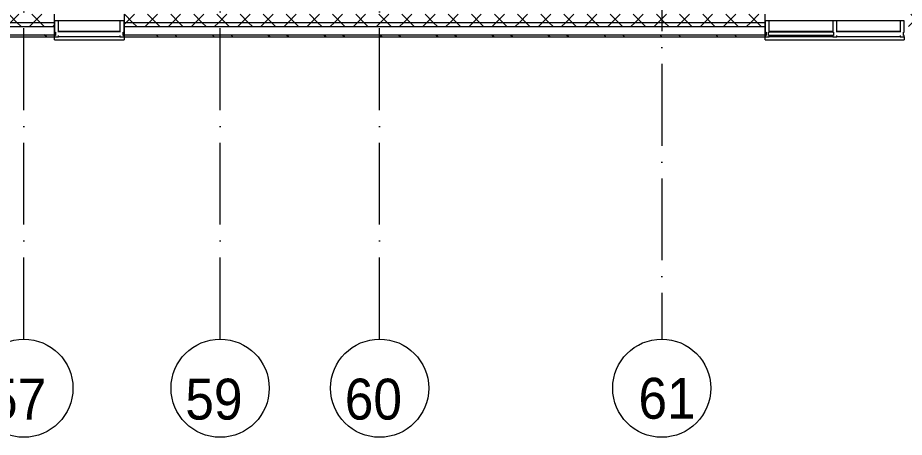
# Model space of a CAD drawing. Header units: millimetres. Extents: x -6467 to 106027, y -7090 to 195095.
# Drawn here: x 81225 to 92065, y -7090 to -1961 of the extents above; entities that cross this region are included whole.
import ezdxf

# ---------------------------------------------------------------- set-up
doc = ezdxf.new("R2010")
doc.units = ezdxf.units.MM
doc.linetypes.add('50_200_ШТРИХ_1Т_ш5_п1_п1_', pattern=[1400, 1000, -200, 0, -200])
for name, color, linetype, lineweight in [('A-GLAZ', 7, 'Continuous', 5), ('A-GLAZ-CWMG', 7, 'Continuous', 9), ('A-GLAZ-CWMG-1', 7, 'Continuous', 20), ('A-WALL', 7, 'Continuous', 5), ('A-WALL-FNSH-1', 7, 'Continuous', 5)]:
    doc.layers.add(name, color=color, linetype=linetype, lineweight=lineweight)
for name, color, linetype, lineweight, true_color in [('A-WALL-3', 7, 'Continuous', 5, 0x787878), ('Оси-1', 7, 'Continuous', 20, 0xaaaaaa), ('Оси-2', 7, 'Continuous', 9, 0xaaaaaa), ('Оси-3', 7, '50_200_ШТРИХ_1Т_ш5_п1_п1_', 9, 0xaaaaaa)]:
    doc.layers.add(name, color=color, linetype=linetype, lineweight=lineweight, true_color=true_color)
doc.styles.add('Arial', font='arial.ttf', dxfattribs={"width": 0.9, "height": 500})
pattern_1 = [(45, (0, 0), (-141.42136, 141.42136), []), (135, (0, 0), (-141.42136, -141.42136), [])]

# ---------------------------------------------------------------- blocks, each defined once
blk = doc.blocks.new('Прямоугольный импост - Импост структурный с накладкой - 180мм-22437111-АИ_План этажа Радиаторы_2')
at = {"layer": 'A-GLAZ-CWMG-1'}
for p, q in [((-50, 0), (-50, 17)), ((-50, 17), (0, 17)), ((0, 0), (-10, 0)), ((-10, 0), (-10, -40)), ((0, 17), (0, 0)), ((-50, -180), (-50, -40)), ((-10, -40), (0, -40)), ((0, -40), (0, -180)), ((0, -180), (-50, -180))]:
    blk.add_line(p, q, dxfattribs=at)
blk = doc.blocks.new('Прямоугольный импост - Импост структурный с накладкой - 180мм-22437321-АИ_План этажа Радиаторы_2')
at = {"layer": 'A-GLAZ-CWMG'}
for p, q in [((93824, 85958), (94574, 85958)), ((93824, 85761), (94574, 85761))]:
    blk.add_line(p, q, dxfattribs=at)
blk = doc.blocks.new('Прямоугольный импост - Импост структурный с накладкой - 180мм-22437155-АИ_План этажа Радиаторы_2')
at = {"layer": 'A-GLAZ-CWMG-1'}
for p, q in [((0, 17), (-50, 17)), ((-50, 17), (-50, 0)), ((-10, -40), (-10, 0)), ((-10, 0), (0, 0)), ((0, 0), (0, 17)), ((-50, -40), (-50, -180)), ((0, -40), (-10, -40)), ((0, -180), (0, -40)), ((-50, -180), (0, -180))]:
    blk.add_line(p, q, dxfattribs=at)
blk = doc.blocks.new('Прямоугольный импост - Импост структурный с накладкой - 180мм-V234-АИ_План этажа Радиаторы_2')
at = {"layer": 'A-GLAZ-CWMG'}
for p, q in [((30725, -1999), (29950, -1999)), ((30725, -2139), (29950, -2139)), ((30725, -2179), (29950, -2179)), ((30725, -2196), (29950, -2196))]:
    blk.add_line(p, q, dxfattribs=at)
blk = doc.blocks.new('Прямоугольный импост - Импост структурный с накладкой - 180мм-V232-АИ_План этажа Радиаторы_2')
at = {"layer": 'A-GLAZ-CWMG'}
for p, q in [((6637, 55111), (5862, 55111)), ((6637, 54914), (5862, 54914))]:
    blk.add_line(p, q, dxfattribs=at)
blk = doc.blocks.new('Прямоугольный импост - Импост структурный с накладкой - 180мм-V237-АИ_План этажа Радиаторы_2')
at = {"layer": 'A-GLAZ-CWMG-1'}
for p, q in [((-25, 0), (-25, 17)), ((-25, 17), (25, 17)), ((-15, 0), (-25, 0)), ((-15, -40), (-15, 0)), ((25, 17), (25, 0)), ((-25, -180), (-25, -40)), ((-25, -40), (-15, -40)), ((25, -40), (25, -180)), ((25, -180), (-25, -180))]:
    blk.add_line(p, q, dxfattribs=at)
blk = doc.blocks.new('Прямоугольный импост - Импост структурный с накладкой - 180мм-22437157-АИ_План этажа Радиаторы_2')
at = {"layer": 'A-GLAZ-CWMG-1'}
for p, q in [((0, 17), (-50, 17)), ((-50, 17), (-50, 0)), ((-50, 0), (-40, 0)), ((-40, 0), (-40, -40)), ((-10, -40), (-10, 0)), ((-10, 0), (0, 0)), ((0, 0), (0, 17)), ((-40, -40), (-50, -40)), ((-50, -40), (-50, -180)), ((0, -40), (-10, -40)), ((0, -180), (0, -40)), ((-50, -180), (0, -180))]:
    blk.add_line(p, q, dxfattribs=at)
blk = doc.blocks.new('Отлив_СКБ - Отлив витража-V387-АИ_План этажа Радиаторы_2')
at = {"layer": 'A-GLAZ'}
for p, q in [((0, 67), (0, 100)), ((1700, 100), (0, 100)), ((50, 2), (825, 2)), ((875, 2), (1650, 2)), ((1700, 100), (1700, 67)), ((825, 0), (50, 0)), ((1650, 0), (875, 0))]:
    blk.add_line(p, q, dxfattribs=at)
blk = doc.blocks.new('Отлив_СКБ - Отлив витража-V411-АИ_План этажа Радиаторы_2')
at = {"layer": 'A-GLAZ'}
for p, q in [((0, 67), (0, 100)), ((850, 100), (0, 100)), ((50, 2), (799, 2)), ((850, 100), (850, 67)), ((799, 0), (50, 0))]:
    blk.add_line(p, q, dxfattribs=at)
blk = doc.blocks.new('Ось сетки - Круг_Ø6_00__ISO-2_5_0_9K_-17386508-АИ_План этажа Радиаторы_2')
at = {"layer": 'Оси-1'}
blk.add_circle((0, 0), 3, dxfattribs=at)

msp = doc.modelspace()

# ---------------------------------------------------------------- hatches: boundary and pattern name
at = {"layer": 'A-WALL'}
h = msp.add_hatch(dxfattribs=at)
h.set_pattern_fill('FP_125', color=256, style=0, pattern_type=2)
h.set_pattern_definition(pattern_1)
h.paths.add_polyline_path([(99166, -2019), (101250, -2019), (101250, -1919), (92065, -1919), (92065, -2019), (95844, -2019)])
h.paths.add_polyline_path([(90365, -2019), (90365, -1919), (82525, -1919), (82525, -2019), (90031, -2019)])
h.paths.add_polyline_path([(81400, -2019), (81675, -2019), (81675, -1919), (80400, -1919), (80400, -2019), (81311, -2019)])
h.paths.add_polyline_path([(70900, -2019), (72700, -2019), (72700, -1919), (70900, -1919)])
h.paths.add_polyline_path([(69200, -2019), (69200, -1919), (67900, -1919), (67900, -2019), (68853, -2019)])
h.paths.add_polyline_path([(66200, -2019), (66200, -1919), (64900, -1919), (64900, -2019), (65946, -2019)])
h.paths.add_polyline_path([(63040, -2019), (63200, -2019), (63200, -1919), (61900, -1919), (61900, -2019), (62624, -2019)])
h.paths.add_polyline_path([(57200, -2019), (57200, -1919), (55900, -1919), (55900, -2019), (56811, -2019)])
h.paths.add_polyline_path([(58900, -2019), (60200, -2019), (60200, -1919), (58900, -1919)])
h.paths.add_polyline_path([(52900, -2019), (54200, -2019), (54200, -1919), (52900, -1919)])
h.paths.add_polyline_path([(50997, -2019), (51200, -2019), (51200, -1919), (49900, -1919), (49900, -2019), (50167, -2019)])
h.paths.add_polyline_path([(46900, -2019), (48200, -2019), (48200, -1919), (46900, -1919)])
h.paths.add_polyline_path([(45184, -2019), (45200, -2019), (45200, -1919), (43900, -1919), (43900, -2019), (44353, -2019)])
h.paths.add_polyline_path([(41862, -2019), (42200, -2019), (42200, -1919), (40900, -1919), (40900, -2019), (41031, -2019)])
h.paths.add_polyline_path([(38540, -2019), (39200, -2019), (39200, -1919), (37600, -1919), (37600, -2019), (37709, -2019)])
h.paths.add_polyline_path([(34600, -2019), (35900, -2019), (35900, -1919), (34600, -1919)])
h.paths.add_polyline_path([(31896, -2019), (32900, -2019), (32900, -1919), (31600, -1919), (31600, -2019)])
h.paths.add_polyline_path([(29900, -2019), (29900, -1919), (28790, -1919), (28790, -2019), (29820, -2019)])
h.paths.add_polyline_path([(25667, -2019), (26900, -2019), (26900, -1919), (25600, -1919), (25600, -2019)])
h.paths.add_polyline_path([(23900, -2019), (23900, -1919), (22600, -1919), (22600, -2019), (23591, -2019)])
h.paths.add_polyline_path([(20269, -2019), (20900, -2019), (20900, -1919), (19600, -1919), (19600, -2019), (19854, -2019)])
h.paths.add_polyline_path([(14871, -2019), (14960, -2019), (14960, -1919), (13660, -1919), (13660, -2019), (14455, -2019)])
h.paths.add_polyline_path([(16660, -2019), (17900, -2019), (17900, -1919), (16660, -1919)])
h.paths.add_polyline_path([(12785, -2019), (12785, -1919), (7325, -1919), (7325, -2019), (12379, -2019)])
h.paths.add_polyline_path([(2828, -2019), (6450, -2019), (6450, -1919), (-2550, -1919), (-2550, -2019), (-494, -2019)])
h = msp.add_hatch(dxfattribs=at)
h.set_pattern_fill('FP_125', color=256, style=0, pattern_type=2)
h.set_pattern_definition(pattern_1)
h.paths.add_polyline_path([(99166, -2069), (101350, -2069), (101350, -2019), (92065, -2019), (92065, -2069), (95844, -2069)])
h.paths.add_polyline_path([(89200, -2069), (90365, -2069), (90365, -2019), (82525, -2019), (82525, -2069), (87539, -2069)])
h.paths.add_polyline_path([(81675, -2069), (81675, -2019), (80400, -2019), (80400, -2069), (81311, -2069)])
h.paths.add_polyline_path([(72590, -2069), (72700, -2069), (72700, -2019), (70900, -2019), (70900, -2069), (71760, -2069)])
h.paths.add_polyline_path([(68853, -2069), (69200, -2069), (69200, -2019), (67900, -2019), (67900, -2069), (68438, -2069)])
h.paths.add_polyline_path([(65946, -2069), (66200, -2069), (66200, -2019), (64900, -2019), (64900, -2069), (65116, -2069)])
h.paths.add_polyline_path([(62209, -2069), (63200, -2069), (63200, -2019), (61900, -2019), (61900, -2069)])
h.paths.add_polyline_path([(57200, -2069), (57200, -2019), (55900, -2019), (55900, -2069), (56811, -2069)])
h.paths.add_polyline_path([(58900, -2069), (60200, -2069), (60200, -2019), (58900, -2019)])
h.paths.add_polyline_path([(50997, -2069), (51200, -2069), (51200, -2019), (49900, -2019), (49900, -2069), (50167, -2069)])
h.paths.add_polyline_path([(53904, -2069), (54200, -2069), (54200, -2019), (52900, -2019), (52900, -2069), (53489, -2069)])
h.paths.add_polyline_path([(48200, -2069), (48200, -2019), (46900, -2019), (46900, -2069), (47675, -2069)])
h.paths.add_polyline_path([(42200, -2069), (42200, -2019), (40900, -2019), (40900, -2069), (41862, -2069)])
h.paths.add_polyline_path([(45184, -2069), (45200, -2069), (45200, -2019), (43900, -2019), (43900, -2069), (44353, -2069)])
h.paths.add_polyline_path([(39200, -2069), (39200, -2019), (37600, -2019), (37600, -2069), (38955, -2069)])
h.paths.add_polyline_path([(35900, -2069), (35900, -2019), (34600, -2019), (34600, -2069), (35218, -2069)])
h.paths.add_polyline_path([(31896, -2069), (32900, -2069), (32900, -2019), (31600, -2019), (31600, -2069)])
h.paths.add_polyline_path([(26498, -2069), (26900, -2069), (26900, -2019), (25600, -2019), (25600, -2069), (26082, -2069)])
h.paths.add_polyline_path([(28989, -2069), (29900, -2069), (29900, -2019), (28790, -2019), (28790, -2069)])
h.paths.add_polyline_path([(23900, -2069), (23900, -2019), (22600, -2019), (22600, -2069), (23591, -2069)])
h.paths.add_polyline_path([(19600, -2069), (20900, -2069), (20900, -2019), (19600, -2019)])
h.paths.add_polyline_path([(14871, -2069), (14960, -2069), (14960, -2019), (13660, -2019), (13660, -2069), (14455, -2069)])
h.paths.add_polyline_path([(16947, -2069), (17900, -2069), (17900, -2019), (16660, -2019), (16660, -2069)])
h.paths.add_polyline_path([(10303, -2069), (12785, -2069), (12785, -2019), (7325, -2019), (7325, -2069), (9472, -2069)])
h.paths.add_polyline_path([(5735, -2069), (6450, -2069), (6450, -2019), (-2600, -2019), (-2600, -2069), (5320, -2069)])
at = {"layer": 'A-WALL-3'}
h = msp.add_hatch(dxfattribs=at)
h.set_pattern_fill('FP_124', color=256, style=0, pattern_type=2)
h.set_pattern_definition([(135, (0, 0), (-342.1478, -342.1478), []), (135, (228.1, 0), (-342.1478, -342.1478), [])])
h.paths.add_polyline_path([(101400, -2196), (101500, -2196), (101500, -2169), (92065, -2169), (92065, -2196), (101350, -2196)])
h.paths.add_polyline_path([(90365, -2196), (90365, -2169), (82525, -2169), (82525, -2196), (90031, -2196)])
h.paths.add_polyline_path([(81675, -2196), (81675, -2169), (80400, -2169), (80400, -2196), (81311, -2196)])
h.paths.add_polyline_path([(71760, -2196), (72700, -2196), (72700, -2169), (70900, -2169), (70900, -2196), (70929, -2196)])
h.paths.add_polyline_path([(68853, -2196), (69200, -2196), (69200, -2169), (67900, -2169), (67900, -2196), (68438, -2196)])
h.paths.add_polyline_path([(65946, -2196), (66200, -2196), (66200, -2169), (64900, -2169), (64900, -2196), (65116, -2196)])
h.paths.add_polyline_path([(62209, -2196), (63200, -2196), (63200, -2169), (61900, -2169), (61900, -2196)])
h.paths.add_polyline_path([(55900, -2196), (57200, -2196), (57200, -2169), (55900, -2169)])
h.paths.add_polyline_path([(60200, -2196), (60200, -2169), (58900, -2169), (58900, -2196), (60133, -2196)])
h.paths.add_polyline_path([(52900, -2196), (54200, -2196), (54200, -2169), (52900, -2169)])
h.paths.add_polyline_path([(50997, -2196), (51200, -2196), (51200, -2169), (49900, -2169), (49900, -2196), (50167, -2196)])
h.paths.add_polyline_path([(48200, -2196), (48200, -2169), (46900, -2169), (46900, -2196), (47675, -2196)])
h.paths.add_polyline_path([(45184, -2196), (45200, -2196), (45200, -2169), (43900, -2169), (43900, -2196), (44353, -2196)])
h.paths.add_polyline_path([(41031, -2196), (42200, -2196), (42200, -2169), (40900, -2169), (40900, -2196)])
h.paths.add_polyline_path([(38955, -2196), (39200, -2196), (39200, -2169), (37600, -2169), (37600, -2196), (38540, -2196)])
h.paths.add_polyline_path([(35218, -2196), (35900, -2196), (35900, -2169), (34600, -2169), (34600, -2196), (34803, -2196)])
h.paths.add_polyline_path([(32726, -2196), (32900, -2196), (32900, -2169), (31600, -2169), (31600, -2196), (31896, -2196)])
h.paths.add_polyline_path([(29820, -2196), (29900, -2196), (29900, -2169), (28790, -2169), (28790, -2196), (29404, -2196)])
h.paths.add_polyline_path([(23900, -2196), (23900, -2169), (22600, -2169), (22600, -2196), (23591, -2196)])
h.paths.add_polyline_path([(26082, -2196), (26900, -2196), (26900, -2169), (25600, -2169), (25600, -2196), (25667, -2196)])
h.paths.add_polyline_path([(19600, -2196), (20900, -2196), (20900, -2169), (19600, -2169)])
h.paths.add_polyline_path([(14455, -2196), (14960, -2196), (14960, -2169), (13660, -2169), (13660, -2196), (14040, -2196)])
h.paths.add_polyline_path([(17777, -2196), (17900, -2196), (17900, -2169), (16660, -2169), (16660, -2196), (16947, -2196)])
h.paths.add_polyline_path([(11964, -2196), (12785, -2196), (12785, -2169), (7325, -2169), (7325, -2196), (11133, -2196)])
h.paths.add_polyline_path([(5735, -2196), (6450, -2196), (6450, -2169), (-2727, -2169), (-2727, -2196), (5320, -2196)])

# ---------------------------------------------------------------- linework, layer by layer
at = {"layer": 'A-WALL'}
for p, q in [((80400, -2019), (81675, -2019)), ((82525, -2019), (90365, -2019)), ((80400, -2069), (81675, -2069)), ((82525, -2069), (90365, -2069)), ((80400, -2169), (81675, -2169)), ((82525, -2169), (90365, -2169))]:
    msp.add_line(p, q, dxfattribs=at)
at = {"layer": 'A-WALL-FNSH-1'}
for p, q in [((81675, -2196), (81675, -1919)), ((82525, -1919), (82525, -2196)), ((90365, -2196), (90365, -1919)), ((80400, -2196), (81675, -2196)), ((82525, -2196), (90365, -2196))]:
    msp.add_line(p, q, dxfattribs=at)
at = {"layer": 'Оси-3'}
for p, q in [((89100, 91281), (89100, -5890)), ((85650, -5890), (85650, 12795)), ((81300, -5890), (81300, 11717)), ((83700, -5890), (83700, 11717))]:
    msp.add_line(p, q, dxfattribs=at)

# ---------------------------------------------------------------- block references
at = {"layer": 'A-GLAZ', "rotation": 180}
for name, p in [('Отлив_СКБ - Отлив витража-V411-АИ_План этажа Радиаторы_2', (82525, -2129)), ('Отлив_СКБ - Отлив витража-V387-АИ_План этажа Радиаторы_2', (92065, -2129))]:
    msp.add_blockref(name, p, dxfattribs=at)
at = {"layer": 'A-GLAZ-CWMG', "rotation": 180}
for name, p in [('Прямоугольный импост - Импост структурный с накладкой - 180мм-22437155-АИ_План этажа Радиаторы_2', (81675, -2179)), ('Прямоугольный импост - Импост структурный с накладкой - 180мм-22437321-АИ_План этажа Радиаторы_2', (176299, 83762)), ('Прямоугольный импост - Импост структурный с накладкой - 180мм-22437157-АИ_План этажа Радиаторы_2', (90365, -2179))]:
    msp.add_blockref(name, p, dxfattribs=at)
at = {"layer": 'A-GLAZ-CWMG', "extrusion": (0, 0, -1), "rotation": 180}
for name, p in [('Прямоугольный импост - Импост структурный с накладкой - 180мм-22437111-АИ_План этажа Радиаторы_2', (-82525, -2179)), ('Прямоугольный импост - Импост структурный с накладкой - 180мм-V237-АИ_План этажа Радиаторы_2', (-91215, -2179)), ('Прямоугольный импост - Импост структурный с накладкой - 180мм-22437111-АИ_План этажа Радиаторы_2', (-92065, -2179))]:
    msp.add_blockref(name, p, dxfattribs=at)
at = {"layer": 'A-GLAZ-CWMG'}
for name, p in [('Прямоугольный импост - Импост структурный с накладкой - 180мм-V234-АИ_План этажа Радиаторы_2', (60465, 0)), ('Прямоугольный импост - Импост структурный с накладкой - 180мм-V232-АИ_План этажа Радиаторы_2', (85378, -57110))]:
    msp.add_blockref(name, p, dxfattribs=at)
at = {"layer": 'Оси-1', "xscale": 199.9999999999999, "yscale": 199.9999999999999, "zscale": 199.9999999999999}
for p in [(81300, -6490), (83700, -6490), (85650, -6490)]:
    msp.add_blockref('Ось сетки - Круг_Ø6_00__ISO-2_5_0_9K_-17386508-АИ_План этажа Радиаторы_2', p, dxfattribs=at)
at = {"layer": 'Оси-1', "xscale": 199.9999999999999, "yscale": 199.9999999999999, "zscale": 199.9999999999999, "rotation": 180}
msp.add_blockref('Ось сетки - Круг_Ø6_00__ISO-2_5_0_9K_-17386508-АИ_План этажа Радиаторы_2', (89100, -6490), dxfattribs=at)

# ---------------------------------------------------------------- texts
at = {"layer": 'Оси-2', "char_height": 500, "width": 702, "attachment_point": 5, "line_spacing_factor": 0.936439, "style": 'Arial'}
for s, insert in [('\\pxqc,t4.572,9.144,13.716,18.288,22.86,27.432,32.004,36.576,41.148,45.72,50.292,54.864,59.436,64.008,68.58,73.152,77.724,82.296,86.868,91.44,96.012,100.584,105.156,109.728,114.3,118.872,123.444,128.016,132.588,137.16,141.732,146.304;{57}', (81224, -6627)), ('\\pxqc,t4.572,9.144,13.716,18.288,22.86,27.432,32.004,36.576,41.148,45.72,50.292,54.864,59.436,64.008,68.58,73.152,77.724,82.296,86.868,91.44,96.012,100.584,105.156,109.728,114.3,118.872,123.444,128.016,132.588,137.16,141.732,146.304;{59}', (83624, -6627)), ('\\pxqc,t4.572,9.144,13.716,18.288,22.86,27.432,32.004,36.576,41.148,45.72,50.292,54.864,59.436,64.008,68.58,73.152,77.724,82.296,86.868,91.44,96.012,100.584,105.156,109.728,114.3,118.872,123.444,128.016,132.588,137.16,141.732,146.304;{60}', (85574, -6627)), ('\\pxqc,t4.572,9.144,13.716,18.288,22.86,27.432,32.004,36.576,41.148,45.72,50.292,54.864,59.436,64.008,68.58,73.152,77.724,82.296,86.868,91.44,96.012,100.584,105.156,109.728,114.3,118.872,123.444,128.016,132.588,137.16,141.732,146.304;{61}', (89165, -6617))]:
    msp.add_mtext(s, dxfattribs=dict(at, insert=insert))

doc.saveas('drawing.dxf')
